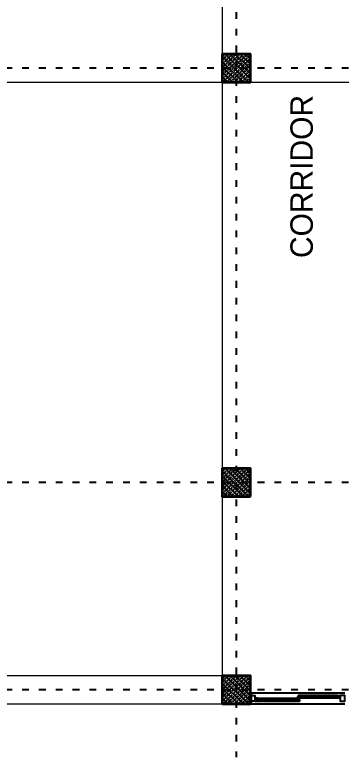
# Model space of a CAD drawing. Header units: millimetres. Extents: x 626118 to 667468, y 4481694 to 4492717.
# Drawn here: x 648290 to 648872, y 4488949 to 4490274 of the extents above; entities that cross this region are included whole.
import ezdxf

# ---------------------------------------------------------------- set-up
doc = ezdxf.new("R2010")
doc.units = ezdxf.units.MM
doc.linetypes.add('ACAD_ISO03W100', pattern=[30, 12, -18])
doc.linetypes.add('DUZ', pattern=[500, 500])
doc.layers.get('0').update_dxf_attribs({"color": 1, "linetype": 'DUZ'})
for name, color, linetype in [('AGAC', 116, 'Continuous'), ('KOLTAR_F', 145, 'Continuous'), ('PEN', 161, 'Continuous')]:
    doc.layers.add(name, color=color, linetype=linetype)
for name, color, linetype, lineweight in [('cam', 143, 'Continuous', 20), ('DUV', 220, 'Continuous', 50), ('DUVAR', 7, 'Continuous', 35), ('gor25', 142, 'Continuous', 25), ('iç duvar', 7, 'Continuous', 50), ('KOLON_F', 3, 'Continuous', 35)]:
    doc.layers.add(name, color=color, linetype=linetype, lineweight=lineweight)

msp = doc.modelspace()

# ---------------------------------------------------------------- hatches: boundary and pattern name
at = {"layer": 'KOLTAR_F'}
h = msp.add_hatch(dxfattribs=at)
h.set_pattern_fill('ANSI33', color=256, angle=90, style=0)
h.set_pattern_definition([(135, (5152192.778, 3829570.847), (-4.4901280605, -4.4901280605), []), (135, (5152192.778, 3829575.337), (-4.4901280605, -4.4901280605), [3.175, -1.5875])])
h.paths.add_polyline_path([(648710.31, 4490154.33), (648710.31, 4490204.33), (648660.31, 4490204.33), (648660.31, 4490154.33)])
h = msp.add_hatch(dxfattribs=at)
h.set_pattern_fill('ANSI33', color=256, angle=90, style=0)
h.set_pattern_definition([(135, (5152192.778, 3828830.847), (-4.4901280605, -4.4901280605), []), (135, (5152192.778, 3828835.337), (-4.4901280605, -4.4901280605), [3.175, -1.5875])])
h.paths.add_polyline_path([(648710.31, 4489414.33), (648710.31, 4489464.33), (648660.31, 4489464.33), (648660.31, 4489414.33)])
h = msp.add_hatch(dxfattribs=at)
h.set_pattern_fill('ANSI33', color=256, angle=90, style=0)
h.set_pattern_definition([(135, (5152192.778, 3828460.847), (-4.4901280605, -4.4901280605), []), (135, (5152192.778, 3828465.337), (-4.4901280605, -4.4901280605), [3.175, -1.5875])])
h.paths.add_polyline_path([(648710.31, 4489044.33), (648710.31, 4489094.33), (648660.31, 4489094.33), (648660.31, 4489044.33)])

# ---------------------------------------------------------------- linework, layer by layer
at = {"color": 232, "linetype": 'ACAD_ISO03W100'}
for p, q in [((648685.31, 4492079.33), (648685.31, 4488949.33)), ((649845.31, 4490179.33), (645905.31, 4490179.33)), ((649845.31, 4489439.33), (645905.31, 4489439.33)), ((649845.31, 4489069.33), (645905.31, 4489069.33))]:
    msp.add_line(p, q, dxfattribs=at)
at = {"layer": 'AGAC'}
for p, q in [((648710.31, 4489064.33), (648878.81, 4489064.33)), ((648710.31, 4489044.33), (648878.81, 4489044.33))]:
    msp.add_line(p, q, dxfattribs=at)
at = {"layer": 'cam'}
for p, q in [((648721.81, 4489052.33), (648797.81, 4489052.33)), ((648721.81, 4489051.83), (648797.81, 4489051.83)), ((648721.81, 4489051.33), (648797.81, 4489051.33)), ((648867.31, 4489057.33), (648794.81, 4489057.33)), ((648867.31, 4489056.83), (648794.81, 4489056.83)), ((648867.31, 4489056.33), (648794.81, 4489056.33))]:
    msp.add_line(p, q, dxfattribs=at)
at = {"layer": 'DUV'}
msp.add_line((648710.31, 4489044.33), (648710.31, 4489064.33), dxfattribs=at)
at = {"layer": 'DUVAR'}
msp.add_line((648710.31, 4489044.33), (648710.31, 4489064.33), dxfattribs=at)
at = {"layer": 'gor25'}
for p, q in [((648723.31, 4489054.33), (648796.31, 4489054.33)), ((648723.31, 4489049.33), (648796.31, 4489049.33)), ((648865.81, 4489059.33), (648796.31, 4489059.33)), ((648865.81, 4489054.33), (648796.31, 4489054.33))]:
    msp.add_line(p, q, dxfattribs=at)
at = {"layer": 'iç duvar', "color": 252, "linetype": 'Continuous', "lineweight": 5, "true_color": 0x939598}
for p, q in [((648660.31, 4490894.33), (648660.31, 4490204.33)), ((648660.31, 4490154.33), (648660.31, 4489464.33)), ((648710.31, 4490154.33), (649180.31, 4490154.33))]:
    msp.add_line(p, q, dxfattribs=at)
at = {"layer": 'iç duvar', "color": 7, "lineweight": 18}
msp.add_line((647090.31, 4489044.33), (648660.31, 4489044.33), dxfattribs=at)
at = {"layer": 'iç duvar', "color": 7, "linetype": 'Continuous', "lineweight": 5}
msp.add_lwpolyline([(647090.31, 4490154.33), (648660.31, 4490154.33), (648660.31, 4489094.33), (647090.31, 4489094.33)], close=True, dxfattribs=at)
at = {"layer": 'KOLON_F'}
for points in [[(648710.31, 4490154.33), (648710.31, 4490204.33), (648660.31, 4490204.33), (648660.31, 4490154.33)], [(648710.31, 4489414.33), (648710.31, 4489464.33), (648660.31, 4489464.33), (648660.31, 4489414.33)], [(648710.31, 4489044.33), (648710.31, 4489094.33), (648660.31, 4489094.33), (648660.31, 4489044.33)]]:
    msp.add_lwpolyline(points, close=True, dxfattribs=at)
at = {"layer": 'PEN'}
for points in [[(648718.31, 4489059.33), (648718.31, 4489059.33), (648718.31, 4489049.33), (648710.31, 4489049.33), (648710.31, 4489049.33), (648710.31, 4489059.33), (648710.31, 4489059.33), (648710.31, 4489059.33), (648718.31, 4489059.33)], [(648718.31, 4489054.33), (648718.31, 4489054.33), (648718.31, 4489049.33), (648721.81, 4489049.33), (648721.81, 4489051.33), (648721.81, 4489052.33), (648723.31, 4489052.33), (648723.31, 4489054.33), (648718.31, 4489054.33)], [(648721.81, 4489049.33), (648723.31, 4489049.33), (648723.31, 4489051.33), (648721.81, 4489051.33)], [(648796.31, 4489059.33), (648796.31, 4489059.33), (648796.31, 4489054.33), (648794.81, 4489054.33), (648794.81, 4489056.33), (648794.81, 4489057.33), (648796.31, 4489057.33), (648796.31, 4489059.33), (648796.31, 4489059.33)], [(648794.81, 4489054.33), (648796.31, 4489054.33), (648796.31, 4489056.33), (648794.81, 4489056.33)], [(648796.31, 4489054.33), (648796.31, 4489054.33), (648796.31, 4489049.33), (648797.81, 4489049.33), (648797.81, 4489051.33), (648797.81, 4489052.33), (648796.31, 4489052.33), (648796.31, 4489054.33), (648796.31, 4489054.33)], [(648797.81, 4489049.33), (648796.31, 4489049.33), (648796.31, 4489051.33), (648797.81, 4489051.33)], [(648870.81, 4489059.33), (648870.81, 4489059.33), (648870.81, 4489054.33), (648867.31, 4489054.33), (648867.31, 4489056.33), (648867.31, 4489057.33), (648865.81, 4489057.33), (648865.81, 4489059.33), (648870.81, 4489059.33)], [(648867.31, 4489054.33), (648865.81, 4489054.33), (648865.81, 4489056.33), (648867.31, 4489056.33)], [(648870.81, 4489059.33), (648870.81, 4489059.33), (648870.81, 4489049.33), (648878.81, 4489049.33), (648878.81, 4489049.33), (648878.81, 4489059.33), (648878.81, 4489059.33), (648878.81, 4489059.33), (648870.81, 4489059.33)]]:
    msp.add_lwpolyline(points, close=True, dxfattribs=at)

# ---------------------------------------------------------------- texts
at = {"insert": (648781.74, 4489840.21), "char_height": 40, "attachment_point": 1, "rotation": 90}
msp.add_mtext_dynamic_manual_height_columns('{\\fCentury Gothic|b0|i0|c162|p34;\\H1.00001x;\\C7;CORRIDOR}', width=451.7355, gutter_width=12.5, heights=[0], dxfattribs=at)

doc.saveas('drawing.dxf')
